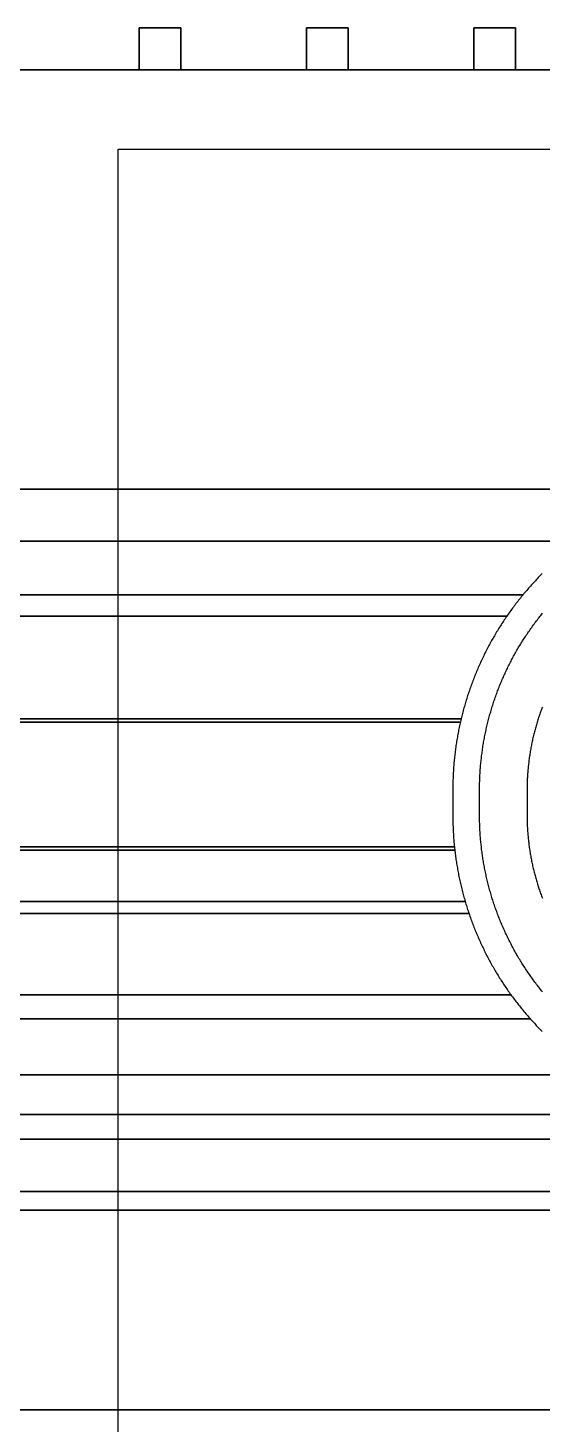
# Model space of a CAD drawing. Extents: x -3500 to 3500, y -3500 to 3500.
# Drawn here: x -29 to 278, y -1671 to -838 of the extents above; entities that cross this region are included whole.
import ezdxf

# ---------------------------------------------------------------- set-up
doc = ezdxf.new("R2010")
doc.units = 0
for name, color, linetype in [('L5D0', 3, 'CONTINUOUS'), ('L5D100', 7, 'CONTINUOUS'), ('L5D101', 6, 'CONTINUOUS'), ('L5D11', 2, 'CONTINUOUS'), ('L5D99', 4, 'CONTINUOUS')]:
    doc.layers.add(name, color=color, linetype=linetype)

# ---------------------------------------------------------------- blocks, each defined once
blk = doc.blocks.new('ground_main_5')
at = {"layer": 'L5D0'}
for points in [[(374.429, -1112.841), (-2334.91, -1112.841)], [(-2334.91, -1112.841), (374.429, -1112.841)], [(278.4375, -1163.2875), (277.8355, -1163.892), (277.236, -1164.5), (276.64, -1165.1105), (276.046, -1165.724), (275.4555, -1166.34), (274.868, -1166.9585), (274.283, -1167.5805), (273.701, -1168.2045), (273.122, -1168.8315), (272.5455, -1169.4615), (271.9725, -1170.0935), (271.4025, -1170.729), (270.835, -1171.3665), (270.271, -1172.007), (269.7095, -1172.65), (269.1515, -1173.2955), (268.596, -1173.9435), (268.044, -1174.5945), (267.495, -1175.248), (266.949, -1175.904), (-539.1215, -1175.904)], [(-539.1215, -1175.904), (266.949, -1175.904), (266.406, -1176.5625), (265.866, -1177.2235), (265.329, -1177.887), (264.7955, -1178.553), (264.265, -1179.2215), (263.7375, -1179.8925), (263.213, -1180.566), (262.692, -1181.242), (262.174, -1181.92), (261.659, -1182.601), (261.1475, -1183.284), (260.639, -1183.9695), (260.134, -1184.6575), (259.632, -1185.348), (259.133, -1186.0405), (258.6375, -1186.7355), (258.1455, -1187.4325), (257.6565, -1188.132), (257.1705, -1188.834), (256.688, -1189.538), (256.209, -1190.244), (255.733, -1190.9525), (255.2605, -1191.6635), (254.7915, -1192.3765), (254.3255, -1193.0915), (253.863, -1193.809), (253.404, -1194.5285), (252.948, -1195.25), (252.496, -1195.9735), (252.047, -1196.6995), (251.601, -1197.4275), (251.159, -1198.1575), (250.72, -1198.8895), (250.285, -1199.6235), (249.853, -1200.36), (249.4245, -1201.098), (248.9995, -1201.838), (248.578, -1202.58), (248.16, -1203.3245), (247.745, -1204.0705), (247.334, -1204.8185), (246.9265, -1205.568), (246.5225, -1206.32), (246.122, -1207.0735), (245.725, -1207.829), (245.3315, -1208.5865), (244.9415, -1209.3455), (244.555, -1210.1065), (244.172, -1210.8695), (243.793, -1211.634), (243.417, -1212.4005), (243.045, -1213.1685), (242.6765, -1213.9385), (242.3115, -1214.71), (241.95, -1215.483), (241.5925, -1216.258), (241.2385, -1217.0345), (240.888, -1217.813), (240.5415, -1218.593), (240.198, -1219.3745), (239.8585, -1220.1575), (239.523, -1220.942), (239.1905, -1221.728), (238.862, -1222.516), (238.5375, -1223.3055), (238.2165, -1224.096), (237.899, -1224.8885), (237.5855, -1225.682), (237.2755, -1226.4775), (236.969, -1227.274), (236.6665, -1228.072), (236.368, -1228.8715), (236.073, -1229.6725), (235.7815, -1230.4745), (235.494, -1231.2785), (235.21, -1232.083), (234.93, -1232.8895), (234.654, -1233.697), (234.3815, -1234.506), (234.113, -1235.316), (233.848, -1236.1275), (233.587, -1236.94), (233.3295, -1237.7535), (233.076, -1238.5685), (232.8265, -1239.385), (232.5805, -1240.202), (232.3385, -1241.0205), (232.1005, -1241.84), (231.866, -1242.661), (231.6355, -1243.4825), (231.409, -1244.3055), (231.186, -1245.1295), (230.967, -1245.9545), (230.752, -1246.7805), (230.5405, -1247.607), (230.3335, -1248.435), (230.13, -1249.264), (229.93, -1250.094), (-519.9185, -1250.094)], [(-519.9185, -1250.094), (229.93, -1250.094), (229.7345, -1250.9245), (229.5425, -1251.756), (229.3545, -1252.5885), (229.1705, -1253.422), (228.9905, -1254.2565), (228.814, -1255.0915), (228.6415, -1255.9275), (228.473, -1256.764), (228.3085, -1257.6015), (228.148, -1258.44), (227.9915, -1259.279), (227.8385, -1260.1185), (227.6895, -1260.959), (227.5445, -1261.8), (227.4035, -1262.642), (227.2665, -1263.484), (227.1335, -1264.327), (227.0045, -1265.171), (226.879, -1266.015), (226.758, -1266.86), (226.6405, -1267.7055), (226.527, -1268.5515), (226.4175, -1269.398), (226.312, -1270.2445), (226.2105, -1271.092), (226.113, -1271.94), (226.0195, -1272.7885), (225.93, -1273.637), (225.8445, -1274.4865), (225.7625, -1275.336), (225.685, -1276.186), (225.6115, -1277.036), (225.5415, -1277.887), (225.4755, -1278.738), (225.414, -1279.589), (225.356, -1280.4405), (225.3025, -1281.2925), (225.2525, -1282.1445), (225.2065, -1282.9965), (225.1645, -1283.849), (225.127, -1284.702), (225.093, -1285.5545), (225.063, -1286.4075), (225.037, -1287.2605), (225.015, -1288.114), (224.997, -1288.967), (224.983, -1289.8205), (224.973, -1290.674), (224.967, -1291.5275), (224.965, -1292.381), (224.965, -1307.619), (224.967, -1308.4725), (224.973, -1309.326), (224.983, -1310.1795), (224.997, -1311.033), (225.015, -1311.886), (225.037, -1312.7395), (225.063, -1313.5925), (225.093, -1314.4455), (225.127, -1315.298), (225.1645, -1316.151), (225.2065, -1317.0035), (225.2525, -1317.8555), (225.3025, -1318.7075), (225.356, -1319.5595), (225.414, -1320.411), (225.4755, -1321.262), (225.5415, -1322.113), (225.6115, -1322.964), (225.685, -1323.814), (225.7625, -1324.664), (225.8445, -1325.5135), (225.93, -1326.363), (226.0195, -1327.2115), (226.113, -1328.06), (226.159, -1328.456), (-566.6545, -1328.456)], [(-566.6545, -1328.456), (226.159, -1328.456), (226.2105, -1328.908), (226.312, -1329.7555), (226.4175, -1330.602), (226.527, -1331.4485), (226.6405, -1332.2945), (226.758, -1333.14), (226.879, -1333.985), (227.0045, -1334.829), (227.1335, -1335.673), (227.2665, -1336.516), (227.4035, -1337.358), (227.5445, -1338.2), (227.6895, -1339.041), (227.8385, -1339.8815), (227.9915, -1340.721), (228.148, -1341.56), (228.3085, -1342.3985), (228.473, -1343.236), (228.6415, -1344.0725), (228.814, -1344.9085), (228.9905, -1345.7435), (229.1705, -1346.578), (229.3545, -1347.4115), (229.5425, -1348.244), (229.7345, -1349.0755), (229.93, -1349.906), (230.13, -1350.736), (230.3335, -1351.565), (230.5405, -1352.393), (230.752, -1353.2195), (230.967, -1354.0455), (231.186, -1354.8705), (231.409, -1355.6945), (231.6355, -1356.5175), (231.866, -1357.339), (232.1005, -1358.16), (232.3385, -1358.9795), (232.5805, -1359.798), (232.8265, -1360.615), (233.076, -1361.4315), (233.3295, -1362.2465), (233.587, -1363.06), (233.848, -1363.8725), (234.113, -1364.684), (234.3815, -1365.494), (234.654, -1366.303), (-1693.6025, -1366.303)], [(-1693.6025, -1366.303), (234.654, -1366.303), (234.93, -1367.1105), (235.21, -1367.917), (235.494, -1368.7215), (235.7815, -1369.5255), (236.073, -1370.3275), (236.368, -1371.1285), (236.6665, -1371.928), (236.969, -1372.726), (237.2755, -1373.5225), (237.5855, -1374.318), (237.899, -1375.1115), (238.2165, -1375.904), (238.5375, -1376.6945), (238.862, -1377.484), (239.1905, -1378.272), (239.523, -1379.058), (239.8585, -1379.8425), (240.198, -1380.6255), (240.5415, -1381.407), (240.888, -1382.187), (241.2385, -1382.9655), (241.5925, -1383.742), (241.95, -1384.517), (242.3115, -1385.29), (242.6765, -1386.0615), (243.045, -1386.8315), (243.417, -1387.5995), (243.793, -1388.366), (244.172, -1389.1305), (244.555, -1389.8935), (244.9415, -1390.6545), (245.3315, -1391.4135), (245.725, -1392.171), (246.122, -1392.9265), (246.5225, -1393.68), (246.9265, -1394.432), (247.334, -1395.1815), (247.745, -1395.9295), (248.16, -1396.6755), (248.578, -1397.42), (248.9995, -1398.162), (249.4245, -1398.902), (249.853, -1399.64), (250.285, -1400.3765), (250.72, -1401.1105), (251.159, -1401.8425), (251.601, -1402.5725), (252.047, -1403.3005), (252.496, -1404.0265), (252.948, -1404.75), (253.404, -1405.4715), (253.863, -1406.191), (254.3255, -1406.9085), (254.7915, -1407.6235), (255.2605, -1408.3365), (255.733, -1409.0475), (256.209, -1409.756), (256.688, -1410.462), (257.1705, -1411.166), (257.6565, -1411.868), (258.1455, -1412.5675), (258.6375, -1413.2645), (259.133, -1413.9595), (259.632, -1414.652), (260.134, -1415.3425), (260.639, -1416.0305), (261.1475, -1416.716), (261.659, -1417.399), (262.174, -1418.08), (262.692, -1418.758), (263.213, -1419.434), (263.7375, -1420.1075), (264.265, -1420.7785), (264.7955, -1421.447), (265.329, -1422.113), (265.866, -1422.7765), (266.406, -1423.4375), (266.949, -1424.096), (267.495, -1424.752), (268.044, -1425.4055), (268.596, -1426.0565), (269.1515, -1426.7045), (269.7095, -1427.35), (270.271, -1427.993), (270.835, -1428.6335), (271.312, -1429.1695), (-1724.2155, -1429.1695)], [(-1724.2155, -1429.1695), (271.312, -1429.1695), (271.4025, -1429.271), (271.9725, -1429.9065), (272.5455, -1430.5385), (273.122, -1431.1685), (273.701, -1431.7955), (274.283, -1432.4195), (274.868, -1433.0415), (275.4555, -1433.66), (276.046, -1434.276), (276.64, -1434.8895), (277.236, -1435.5), (277.8355, -1436.108), (278.4375, -1436.7125)], [(369.4065, -1486.16), (-1714.2245, -1486.16)], [(-1714.2245, -1486.16), (369.4065, -1486.16)], [(1359.3985, -1532.2335), (-1657.9525, -1532.2335)], [(-1657.9525, -1532.2335), (1359.3985, -1532.2335)]]:
    blk.add_lwpolyline(points, dxfattribs=at)
blk = doc.blocks.new('TOP_main_5_Cheese_diff')
at = {"layer": 'L5D101'}
for points in [[(37.5, -862.5), (37.5, -837.5), (62.5, -837.5), (62.5, -862.5)], [(137.5, -862.5), (137.5, -837.5), (162.5, -837.5), (162.5, -862.5)], [(237.5, -862.5), (237.5, -837.5), (262.5, -837.5), (262.5, -862.5)]]:
    blk.add_lwpolyline(points, close=True, dxfattribs=at)
blk = doc.blocks.new('TOP_main_5_Cheese_100')
at = {"layer": 'L5D100'}
for points in [[(337.5, -862.5), (262.5, -862.5), (262.5, -837.5), (237.5, -837.5), (237.5, -862.5), (162.5, -862.5), (162.5, -837.5), (137.5, -837.5), (137.5, -862.5), (62.5, -862.5), (62.5, -837.5), (37.5, -837.5), (37.5, -862.5), (-37.5, -862.5)], [(-2334.91, -862.5), (2334.91, -862.5)], [(301.1905, -1143.983), (-37.5, -1143.983), (-37.5, -1137.5), (-62.5, -1137.5), (-62.5, -1143.983), (-137.5, -1143.983), (-137.5, -1137.5), (-162.5, -1137.5), (-162.5, -1143.983), (-237.5, -1143.983), (-237.5, -1137.5), (-262.5, -1137.5), (-262.5, -1143.983), (-579.174, -1143.983), (-579.5635, -1143.8135), (-580.1425, -1143.566), (-580.723, -1143.3225), (-581.305, -1143.082)], [(-37.5, -1143.983), (301.1905, -1143.983)], [(278.4375, -1163.2875), (277.8355, -1163.892), (277.236, -1164.5), (276.64, -1165.1105), (276.046, -1165.724), (275.4555, -1166.34), (274.868, -1166.9585), (274.283, -1167.5805), (273.701, -1168.2045), (273.122, -1168.8315), (272.5455, -1169.4615), (271.9725, -1170.0935), (271.4025, -1170.729), (270.835, -1171.3665), (270.271, -1172.007), (269.7095, -1172.65), (269.1515, -1173.2955), (268.596, -1173.9435), (268.044, -1174.5945), (267.495, -1175.248), (266.949, -1175.904), (266.406, -1176.5625), (265.866, -1177.2235), (265.329, -1177.887), (264.7955, -1178.553), (264.265, -1179.2215), (263.7375, -1179.8925), (263.213, -1180.566), (262.692, -1181.242), (262.174, -1181.92), (261.659, -1182.601), (261.1475, -1183.284), (260.639, -1183.9695), (260.134, -1184.6575), (259.632, -1185.348), (259.133, -1186.0405), (258.6375, -1186.7355), (258.1455, -1187.4325), (257.6565, -1188.132), (257.2465, -1188.7245), (-531.0875, -1188.7245)], [(-531.0875, -1188.7245), (257.2465, -1188.7245), (257.1705, -1188.834), (256.688, -1189.538), (256.209, -1190.244), (255.733, -1190.9525), (255.2605, -1191.6635), (254.7915, -1192.3765), (254.3255, -1193.0915), (253.863, -1193.809), (253.404, -1194.5285), (252.948, -1195.25), (252.496, -1195.9735), (252.047, -1196.6995), (251.601, -1197.4275), (251.159, -1198.1575), (250.72, -1198.8895), (250.285, -1199.6235), (249.853, -1200.36), (249.4245, -1201.098), (248.9995, -1201.838), (248.578, -1202.58), (248.16, -1203.3245), (247.745, -1204.0705), (247.334, -1204.8185), (246.9265, -1205.568), (246.5225, -1206.32), (246.122, -1207.0735), (245.725, -1207.829), (245.3315, -1208.5865), (244.9415, -1209.3455), (244.555, -1210.1065), (244.172, -1210.8695), (243.793, -1211.634), (243.417, -1212.4005), (243.045, -1213.1685), (242.6765, -1213.9385), (242.3115, -1214.71), (241.95, -1215.483), (241.5925, -1216.258), (241.2385, -1217.0345), (240.888, -1217.813), (240.5415, -1218.593), (240.198, -1219.3745), (239.8585, -1220.1575), (239.523, -1220.942), (239.1905, -1221.728), (238.862, -1222.516), (238.5375, -1223.3055), (238.2165, -1224.096), (237.899, -1224.8885), (237.5855, -1225.682), (237.2755, -1226.4775), (236.969, -1227.274), (236.6665, -1228.072), (236.368, -1228.8715), (236.073, -1229.6725), (235.7815, -1230.4745), (235.494, -1231.2785), (235.21, -1232.083), (234.93, -1232.8895), (234.654, -1233.697), (234.3815, -1234.506), (234.113, -1235.316), (233.848, -1236.1275), (233.587, -1236.94), (233.3295, -1237.7535), (233.076, -1238.5685), (232.8265, -1239.385), (232.5805, -1240.202), (232.3385, -1241.0205), (232.1005, -1241.84), (231.866, -1242.661), (231.6355, -1243.4825), (231.409, -1244.3055), (231.186, -1245.1295), (230.967, -1245.9545), (230.752, -1246.7805), (230.5405, -1247.607), (230.3335, -1248.435), (230.13, -1249.264), (229.93, -1250.094), (229.7345, -1250.9245), (229.5425, -1251.756), (229.493, -1251.975), (-37.5, -1251.975)], [(-37.5, -1251.975), (229.493, -1251.975), (229.3545, -1252.5885), (229.1705, -1253.422), (228.9905, -1254.2565), (228.814, -1255.0915), (228.6415, -1255.9275), (228.473, -1256.764), (228.3085, -1257.6015), (228.148, -1258.44), (227.9915, -1259.279), (227.8385, -1260.1185), (227.6895, -1260.959), (227.5445, -1261.8), (227.4035, -1262.642), (227.2665, -1263.484), (227.1335, -1264.327), (227.0045, -1265.171), (226.879, -1266.015), (226.758, -1266.86), (226.6405, -1267.7055), (226.527, -1268.5515), (226.4175, -1269.398), (226.312, -1270.2445), (226.2105, -1271.092), (226.113, -1271.94), (226.0195, -1272.7885), (225.93, -1273.637), (225.8445, -1274.4865), (225.7625, -1275.336), (225.685, -1276.186), (225.6115, -1277.036), (225.5415, -1277.887), (225.4755, -1278.738), (225.414, -1279.589), (225.356, -1280.4405), (225.3025, -1281.2925), (225.2525, -1282.1445), (225.2065, -1282.9965), (225.1645, -1283.849), (225.127, -1284.702), (225.093, -1285.5545), (225.063, -1286.4075), (225.037, -1287.2605), (225.015, -1288.114), (224.997, -1288.967), (224.983, -1289.8205), (224.973, -1290.674), (224.967, -1291.5275), (224.965, -1292.381), (224.965, -1307.619), (224.967, -1308.4725), (224.973, -1309.326), (224.983, -1310.1795), (224.997, -1311.033), (225.015, -1311.886), (225.037, -1312.7395), (225.063, -1313.5925), (225.093, -1314.4455), (225.127, -1315.298), (225.1645, -1316.151), (225.2065, -1317.0035), (225.2525, -1317.8555), (225.3025, -1318.7075), (225.356, -1319.5595), (225.414, -1320.411), (225.4755, -1321.262), (225.5415, -1322.113), (225.6115, -1322.964), (225.685, -1323.814), (225.7625, -1324.664), (225.8445, -1325.5135), (225.93, -1326.363), (225.933, -1326.39), (-563.455, -1326.39)], [(-563.455, -1326.39), (225.933, -1326.39), (226.0195, -1327.2115), (226.113, -1328.06), (226.159, -1328.456), (226.2105, -1328.908), (226.312, -1329.7555), (226.4175, -1330.602), (226.527, -1331.4485), (226.6405, -1332.2945), (226.758, -1333.14), (226.879, -1333.985), (227.0045, -1334.829), (227.1335, -1335.673), (227.2665, -1336.516), (227.4035, -1337.358), (227.5445, -1338.2), (227.6895, -1339.041), (227.8385, -1339.8815), (227.9915, -1340.721), (228.148, -1341.56), (228.3085, -1342.3985), (228.473, -1343.236), (228.6415, -1344.0725), (228.814, -1344.9085), (228.9905, -1345.7435), (229.1705, -1346.578), (229.3545, -1347.4115), (229.5425, -1348.244), (229.7345, -1349.0755), (229.93, -1349.906), (230.13, -1350.736), (230.3335, -1351.565), (230.5405, -1352.393), (230.752, -1353.2195), (230.967, -1354.0455), (231.186, -1354.8705), (231.409, -1355.6945), (231.6355, -1356.5175), (231.866, -1357.339), (232.1005, -1358.16), (232.3385, -1358.9795), (232.3385, -1358.9795), (-37.5, -1358.9795)], [(-37.5, -1358.9795), (232.3385, -1358.9795), (232.5805, -1359.798), (232.8265, -1360.615), (233.076, -1361.4315), (233.3295, -1362.2465), (233.587, -1363.06), (233.848, -1363.8725), (234.113, -1364.684), (234.3815, -1365.494), (234.654, -1366.303), (234.93, -1367.1105), (235.21, -1367.917), (235.494, -1368.7215), (235.7815, -1369.5255), (236.073, -1370.3275), (236.368, -1371.1285), (236.6665, -1371.928), (236.969, -1372.726), (237.2755, -1373.5225), (237.5855, -1374.318), (237.899, -1375.1115), (238.2165, -1375.904), (238.5375, -1376.6945), (238.862, -1377.484), (239.1905, -1378.272), (239.523, -1379.058), (239.8585, -1379.8425), (240.198, -1380.6255), (240.5415, -1381.407), (240.888, -1382.187), (241.2385, -1382.9655), (241.5925, -1383.742), (241.95, -1384.517), (242.3115, -1385.29), (242.6765, -1386.0615), (243.045, -1386.8315), (243.417, -1387.5995), (243.793, -1388.366), (244.172, -1389.1305), (244.555, -1389.8935), (244.9415, -1390.6545), (245.3315, -1391.4135), (245.725, -1392.171), (246.122, -1392.9265), (246.5225, -1393.68), (246.9265, -1394.432), (247.334, -1395.1815), (247.745, -1395.9295), (248.16, -1396.6755), (248.578, -1397.42), (248.9995, -1398.162), (249.4245, -1398.902), (249.853, -1399.64), (250.285, -1400.3765), (250.72, -1401.1105), (251.159, -1401.8425), (251.601, -1402.5725), (252.047, -1403.3005), (252.496, -1404.0265), (252.948, -1404.75), (253.404, -1405.4715), (253.863, -1406.191), (254.3255, -1406.9085), (254.7915, -1407.6235), (255.2605, -1408.3365), (255.733, -1409.0475), (256.209, -1409.756), (256.688, -1410.462), (257.1705, -1411.166), (257.6565, -1411.868), (258.1455, -1412.5675), (258.6375, -1413.2645), (259.133, -1413.9595), (259.632, -1414.652), (259.6665, -1414.7), (-1722.163, -1414.7)], [(-1722.163, -1414.7), (259.6665, -1414.7), (260.134, -1415.3425), (260.639, -1416.0305), (261.1475, -1416.716), (261.659, -1417.399), (262.174, -1418.08), (262.692, -1418.758), (263.213, -1419.434), (263.7375, -1420.1075), (264.265, -1420.7785), (264.7955, -1421.447), (265.329, -1422.113), (265.866, -1422.7765), (266.406, -1423.4375), (266.949, -1424.096), (267.495, -1424.752), (268.044, -1425.4055), (268.596, -1426.0565), (269.1515, -1426.7045), (269.7095, -1427.35), (270.271, -1427.993), (270.835, -1428.6335), (271.312, -1429.1695), (271.4025, -1429.271), (271.9725, -1429.9065), (272.5455, -1430.5385), (273.122, -1431.1685), (273.701, -1431.7955), (274.283, -1432.4195), (274.868, -1433.0415), (275.4555, -1433.66), (276.046, -1434.276), (276.64, -1434.8895), (277.236, -1435.5), (277.8355, -1436.108), (278.4375, -1436.7125)], [(310.877, -1462.5), (-37.5, -1462.5), (-37.5, -1437.5), (-62.5, -1437.5), (-62.5, -1462.5), (-137.5, -1462.5), (-137.5, -1437.5), (-162.5, -1437.5), (-162.5, -1462.5), (-237.5, -1462.5), (-237.5, -1437.5), (-262.5, -1437.5), (-262.5, -1462.5), (-1722.548, -1462.5)], [(-1722.548, -1462.5), (310.877, -1462.5)], [(1317.474, -1501.025), (-1704.6395, -1501.025)], [(-1704.6395, -1501.025), (1317.474, -1501.025)], [(1367.937, -1543.275), (-37.5, -1543.275), (-37.5, -1537.5), (-62.5, -1537.5), (-62.5, -1543.275), (-137.5, -1543.275), (-137.5, -1537.5), (-162.5, -1537.5), (-162.5, -1543.275), (-237.5, -1543.275), (-237.5, -1537.5), (-262.5, -1537.5), (-262.5, -1543.275), (-1937.5, -1543.275), (-1937.5, -1537.5), (-1962.5, -1537.5), (-1962.5, -1543.275), (-2037.5, -1543.275), (-2037.5, -1537.5), (-2062.5, -1537.5), (-2062.5, -1543.275), (-2338.2665, -1543.275)], [(-1937.5, -1543.275), (-462.5, -1543.275), (-462.5, -1562.5), (-437.5, -1562.5), (-437.5, -1543.275), (-362.5, -1543.275), (-362.5, -1562.5), (-337.5, -1562.5), (-337.5, -1543.275), (-262.5, -1543.275), (-262.5, -1562.5), (-237.5, -1562.5), (-237.5, -1543.275), (-162.5, -1543.275), (-162.5, -1562.5), (-137.5, -1562.5), (-137.5, -1543.275), (-62.5, -1543.275), (-62.5, -1562.5), (-37.5, -1562.5), (-37.5, -1543.275), (1367.937, -1543.275)], [(1384.2705, -1662.5), (-37.5, -1662.5), (-37.5, -1637.5), (-62.5, -1637.5), (-62.5, -1662.5), (-137.5, -1662.5), (-137.5, -1637.5), (-162.5, -1637.5), (-162.5, -1662.5), (-237.5, -1662.5), (-237.5, -1637.5), (-262.5, -1637.5), (-262.5, -1662.5), (-337.5, -1662.5), (-337.5, -1637.5), (-362.5, -1637.5), (-362.5, -1662.5), (-437.5, -1662.5), (-437.5, -1637.5), (-462.5, -1637.5), (-462.5, -1662.5), (-1937.5, -1662.5)], [(-2293.3055, -1662.5), (1384.2705, -1662.5)]]:
    blk.add_lwpolyline(points, dxfattribs=at)
blk = doc.blocks.new('TOP_main_5')
at = {"layer": 'L5D11'}
for points in [[(278.548, -1413.0115), (278.034, -1412.379), (277.523, -1411.744), (277.015, -1411.1065), (276.51, -1410.467), (276.008, -1409.8245), (275.5095, -1409.1795), (275.0145, -1408.5325), (274.522, -1407.8825), (274.033, -1407.2305), (273.547, -1406.576), (273.0645, -1405.9195), (272.585, -1405.26), (272.109, -1404.5985), (271.636, -1403.9345), (271.1665, -1403.2685), (270.7, -1402.6), (270.2365, -1401.9295), (269.777, -1401.2565), (269.3205, -1400.5815), (268.867, -1399.904), (268.417, -1399.224), (267.9705, -1398.5425), (267.5275, -1397.8585), (267.0875, -1397.172), (266.651, -1396.484), (266.2175, -1395.7935), (265.788, -1395.101), (265.3615, -1394.406), (264.9385, -1393.7095), (264.519, -1393.0105), (264.103, -1392.31), (263.69, -1391.607), (263.281, -1390.902), (262.875, -1390.195), (262.4725, -1389.4865), (262.074, -1388.7755), (261.6785, -1388.0625), (261.2865, -1387.348), (260.898, -1386.6315), (260.513, -1385.913), (260.132, -1385.1925), (259.754, -1384.4705), (259.3795, -1383.7465), (259.009, -1383.0205), (258.642, -1382.293), (258.278, -1381.5635), (257.918, -1380.832), (257.5615, -1380.099), (257.209, -1379.3645), (256.8595, -1378.628), (256.514, -1377.8895), (256.172, -1377.15), (255.8335, -1376.4085), (255.4985, -1375.665), (255.1675, -1374.9205), (254.84, -1374.174), (254.516, -1373.426), (254.196, -1372.6765), (253.8795, -1371.9255), (253.5665, -1371.173), (253.2575, -1370.4185), (252.952, -1369.663), (252.65, -1368.9055), (252.352, -1368.147), (252.0575, -1367.387), (251.767, -1366.6255), (251.48, -1365.8625), (251.197, -1365.0985), (250.9175, -1364.3325), (250.642, -1363.5655), (250.37, -1362.797), (250.102, -1362.0275), (249.8375, -1361.2565), (249.577, -1360.484), (249.3205, -1359.7105), (249.0675, -1358.9355), (248.818, -1358.1595), (248.5725, -1357.3825), (248.331, -1356.604), (248.093, -1355.8245), (247.859, -1355.0435), (247.629, -1354.2615), (247.403, -1353.4785), (247.1805, -1352.6945), (246.9615, -1351.9095), (246.747, -1351.123), (246.536, -1350.3355), (246.3285, -1349.5475), (246.1255, -1348.758), (245.926, -1347.9675), (245.7305, -1347.1765), (245.539, -1346.384), (245.351, -1345.591), (245.1675, -1344.797), (244.9875, -1344.002), (244.8115, -1343.206), (244.639, -1342.4095), (244.471, -1341.612), (244.3065, -1340.8135), (244.146, -1340.0145), (243.9895, -1339.2145), (243.8365, -1338.414), (243.688, -1337.6125), (243.543, -1336.8105), (243.4025, -1336.0075), (243.2655, -1335.204), (243.1325, -1334.4), (243.003, -1333.595), (242.878, -1332.79), (242.757, -1331.984), (242.6395, -1331.177), (242.5265, -1330.37), (242.417, -1329.5625), (242.3115, -1328.754), (242.21, -1327.9455), (242.1125, -1327.136), (242.019, -1326.3265), (241.9295, -1325.516), (241.844, -1324.7055), (241.7625, -1323.8945), (241.6845, -1323.0835), (241.611, -1322.2715), (241.5415, -1321.4595), (241.4755, -1320.647), (241.414, -1319.8345), (241.356, -1319.0215), (241.302, -1318.208), (241.2525, -1317.3945), (241.2065, -1316.5805), (241.1645, -1315.7665), (241.127, -1314.9525), (241.093, -1314.138), (241.063, -1313.3235), (241.037, -1312.509), (241.015, -1311.694), (240.997, -1310.879), (240.983, -1310.064), (240.973, -1309.249), (240.967, -1308.434), (240.965, -1307.619), (240.965, -1292.381), (240.967, -1291.566), (240.973, -1290.751), (240.983, -1289.936), (240.997, -1289.121), (241.015, -1288.306), (241.037, -1287.491), (241.063, -1286.6765), (241.093, -1285.862), (241.127, -1285.0475), (241.1645, -1284.2335), (241.2065, -1283.4195), (241.2525, -1282.6055), (241.302, -1281.792), (241.356, -1280.9785), (241.414, -1280.1655), (241.4755, -1279.353), (241.5415, -1278.5405), (241.611, -1277.7285), (241.6845, -1276.9165), (241.7625, -1276.1055), (241.844, -1275.2945), (241.9295, -1274.484), (242.019, -1273.6735), (242.1125, -1272.864), (242.21, -1272.0545), (242.3115, -1271.246), (242.417, -1270.4375), (242.5265, -1269.63), (242.6395, -1268.823), (242.757, -1268.016), (242.878, -1267.21), (243.003, -1266.405), (243.1325, -1265.6), (243.2655, -1264.796), (243.4025, -1263.9925), (243.543, -1263.1895), (243.688, -1262.3875), (243.8365, -1261.586), (243.9895, -1260.7855), (244.146, -1259.9855), (244.3065, -1259.1865), (244.471, -1258.388), (244.639, -1257.5905), (244.8115, -1256.794), (244.9875, -1255.998), (245.1675, -1255.203), (245.351, -1254.409), (245.539, -1253.616), (245.7305, -1252.8235), (245.926, -1252.0325), (246.1255, -1251.242), (246.3285, -1250.4525), (246.536, -1249.6645), (246.747, -1248.877), (246.9615, -1248.0905), (247.1805, -1247.3055), (247.403, -1246.5215), (247.629, -1245.7385), (247.859, -1244.9565), (248.093, -1244.1755), (248.331, -1243.396), (248.5725, -1242.6175), (248.818, -1241.8405), (249.0675, -1241.0645), (249.3205, -1240.2895), (249.577, -1239.516), (249.8375, -1238.7435), (250.102, -1237.9725), (250.37, -1237.203), (250.642, -1236.4345), (250.9175, -1235.6675), (251.197, -1234.9015), (251.48, -1234.1375), (251.767, -1233.3745), (252.0575, -1232.613), (252.352, -1231.853), (252.65, -1231.0945), (252.952, -1230.337), (253.2575, -1229.5815), (253.5665, -1228.827), (253.8795, -1228.0745), (254.196, -1227.3235), (254.516, -1226.574), (254.84, -1225.826), (255.1675, -1225.0795), (255.4985, -1224.335), (255.8335, -1223.5915), (256.172, -1222.85), (256.514, -1222.1105), (256.8595, -1221.372), (257.209, -1220.6355), (257.5615, -1219.901), (257.918, -1219.168), (258.278, -1218.4365), (258.642, -1217.707), (259.009, -1216.9795), (259.3795, -1216.2535), (259.754, -1215.5295), (260.132, -1214.8075), (260.513, -1214.087), (260.898, -1213.3685), (261.2865, -1212.652), (261.6785, -1211.9375), (262.074, -1211.2245), (262.4725, -1210.5135), (262.875, -1209.805), (263.281, -1209.098), (263.69, -1208.393), (264.103, -1207.69), (264.519, -1206.9895), (264.9385, -1206.2905), (265.3615, -1205.594), (265.788, -1204.899), (266.2175, -1204.2065), (266.651, -1203.516), (267.0875, -1202.828), (267.5275, -1202.1415), (267.9705, -1201.4575), (268.417, -1200.776), (268.867, -1200.096), (269.3205, -1199.4185), (269.777, -1198.7435), (270.2365, -1198.0705), (270.7, -1197.4), (271.1665, -1196.7315), (271.636, -1196.0655), (272.109, -1195.4015), (272.585, -1194.74), (273.0645, -1194.0805), (273.547, -1193.424), (274.033, -1192.7695), (274.522, -1192.1175), (275.0145, -1191.4675), (275.5095, -1190.8205), (276.008, -1190.1755), (276.51, -1189.533), (277.015, -1188.8935), (277.523, -1188.256), (278.034, -1187.621), (278.548, -1186.9885)], [(278.4785, -1242.9485), (278.2145, -1243.6435), (277.9545, -1244.34), (277.698, -1245.0375), (277.445, -1245.7365), (277.196, -1246.437), (276.9505, -1247.139), (276.709, -1247.842), (276.4715, -1248.5465), (276.2375, -1249.252), (276.0075, -1249.959), (275.781, -1250.667), (275.5585, -1251.3765), (275.34, -1252.087), (275.125, -1252.7985), (274.914, -1253.5115), (274.707, -1254.2255), (274.5035, -1254.9405), (274.304, -1255.6565), (274.1085, -1256.374), (273.9165, -1257.092), (273.729, -1257.8115), (273.545, -1258.5315), (273.3645, -1259.253), (273.1885, -1259.975), (273.016, -1260.6985), (272.8475, -1261.4225), (272.683, -1262.1475), (272.522, -1262.873), (272.3655, -1263.6), (272.2125, -1264.3275), (272.0635, -1265.056), (271.9185, -1265.785), (271.7775, -1266.515), (271.6405, -1267.2455), (271.507, -1267.977), (271.378, -1268.709), (271.2525, -1269.4415), (271.131, -1270.175), (271.0135, -1270.909), (270.9, -1271.644), (270.7905, -1272.379), (270.685, -1273.115), (270.583, -1273.8515), (270.4855, -1274.5885), (270.3915, -1275.326), (270.302, -1276.064), (270.216, -1276.8025), (270.1345, -1277.5415), (270.0565, -1278.2805), (269.9825, -1279.0205), (269.9125, -1279.7605), (269.847, -1280.501), (269.785, -1281.242), (269.727, -1281.983), (269.673, -1282.7245), (269.623, -1283.466), (269.577, -1284.208), (269.535, -1284.9505), (269.497, -1285.693), (269.463, -1286.4355), (269.433, -1287.1785), (269.407, -1287.921), (269.385, -1288.6645), (269.367, -1289.4075), (269.353, -1290.151), (269.343, -1290.894), (269.337, -1291.6375), (269.335, -1292.381), (269.335, -1307.619), (269.337, -1308.3625), (269.343, -1309.106), (269.353, -1309.849), (269.367, -1310.5925), (269.385, -1311.3355), (269.407, -1312.079), (269.433, -1312.8215), (269.463, -1313.5645), (269.497, -1314.307), (269.535, -1315.0495), (269.577, -1315.792), (269.623, -1316.534), (269.673, -1317.2755), (269.727, -1318.017), (269.785, -1318.758), (269.847, -1319.499), (269.9125, -1320.2395), (269.9825, -1320.9795), (270.0565, -1321.7195), (270.1345, -1322.4585), (270.216, -1323.1975), (270.302, -1323.936), (270.3915, -1324.674), (270.4855, -1325.4115), (270.583, -1326.1485), (270.685, -1326.885), (270.7905, -1327.621), (270.9, -1328.356), (271.0135, -1329.091), (271.131, -1329.825), (271.2525, -1330.5585), (271.378, -1331.291), (271.507, -1332.023), (271.6405, -1332.7545), (271.7775, -1333.485), (271.9185, -1334.215), (272.0635, -1334.944), (272.2125, -1335.6725), (272.3655, -1336.4), (272.522, -1337.127), (272.683, -1337.8525), (272.8475, -1338.5775), (273.016, -1339.3015), (273.1885, -1340.025), (273.3645, -1340.747), (273.545, -1341.4685), (273.729, -1342.1885), (273.9165, -1342.908), (274.1085, -1343.626), (274.304, -1344.3435), (274.5035, -1345.0595), (274.707, -1345.7745), (274.914, -1346.4885), (275.125, -1347.2015), (275.34, -1347.913), (275.5585, -1348.6235), (275.781, -1349.333), (276.0075, -1350.041), (276.2375, -1350.748), (276.4715, -1351.4535), (276.709, -1352.158), (276.9505, -1352.861), (277.196, -1353.563), (277.445, -1354.2635), (277.698, -1354.9625), (277.9545, -1355.66), (278.2145, -1356.3565), (278.4785, -1357.0515)]]:
    blk.add_lwpolyline(points, dxfattribs=at)
for name in ['ground_main_5', 'TOP_main_5_Cheese_100', 'TOP_main_5_Cheese_diff']:
    blk.add_blockref(name, (0, 0))
blk = doc.blocks.new('TOP_main_5_NoCheese_99')
at = {"layer": 'L5D99'}
blk.add_lwpolyline([(386.415, -1690.185), (24.965, -1690.185), (24.965, -909.815), (2134.91, -909.815)], dxfattribs=at)
blk = doc.blocks.new('TOP_main')
for name in ['TOP_main_5', 'TOP_main_5_NoCheese_99']:
    blk.add_blockref(name, (0, 0))

msp = doc.modelspace()

# ---------------------------------------------------------------- block references
msp.add_blockref('TOP_main', (0, 0))

doc.saveas('drawing.dxf')
